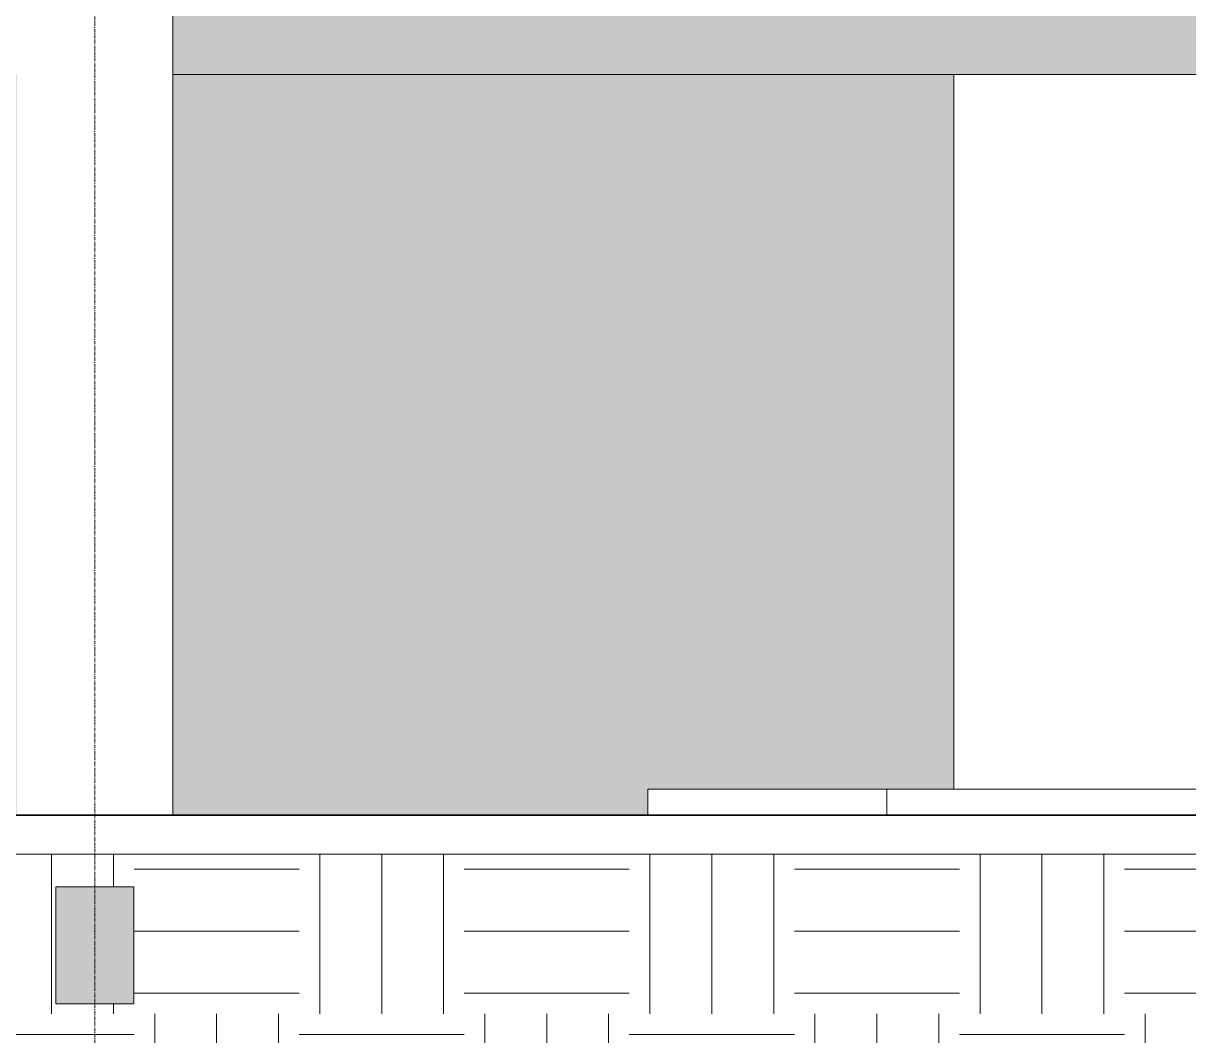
# Model space of a CAD drawing. Header units: millimetres. Extents: x -29259 to 87313, y -139821 to 46728.
# Drawn here: x 2332 to 6815, y -84750 to -80854 of the extents above; entities that cross this region are included whole.
import ezdxf

# ---------------------------------------------------------------- set-up
doc = ezdxf.new("R2010")
doc.units = ezdxf.units.MM
doc.linetypes.add('Centre', pattern=[31.75, 6.35, -4.7625, 15.875, -4.7625])
doc.linetypes.add('Grid Line', pattern=[22.225, 12.7, -3.175, 3.175, -3.175])
for name, color, linetype, lineweight in [('A-DETL-GENF', 92, 'Continuous', 9), ('A-DETL-THIN', 151, 'Continuous', 9), ('A-FLOR', 192, 'Continuous', 9), ('A-FLOR-LEVL', 51, 'Continuous', 9), ('A-WALL', 113, 'Continuous', 18), ('S-BEAM', 12, 'Continuous', 9), ('S-COLS', 52, 'Continuous', 18), ('S-GRID', 8, 'Continuous', 9)]:
    doc.layers.add(name, color=color, linetype=linetype, lineweight=lineweight)

# ---------------------------------------------------------------- blocks, each defined once
blk = doc.blocks.new('Roaster Building_ST_RVT2022_detached_rvt-1-SECTION AA')
at = {"layer": 'S-BEAM', "lineweight": 5}
blk.add_hatch(color=256, dxfattribs=at).paths.add_polyline_path([(5963.6, -725), (6150, -725), (6150, -275), (5850, -275), (5850, -725)])
at = {"layer": 'A-FLOR', "color": 250}
for p, q in [((8128, 100), (8128, 0)), ((8129.4, 100), (9046.7, 100)), ((9046.7, 100), (11817.9, 100)), ((9046.7, 100), (9046.7, 0))]:
    blk.add_line(p, q, dxfattribs=at)
at = {"layer": 'A-FLOR', "color": 90, "lineweight": 35}
blk.add_line((14100, 0), (312, 0), dxfattribs=at)
at = {"layer": 'S-BEAM', "color": 250}
blk.add_line((6300, 2850), (13700, 2850), dxfattribs=at)
at = {"layer": 'S-COLS', "color": 250, "lineweight": 9}
blk.add_line((6300, 0), (6300, 3150), dxfattribs=at)
blk = doc.blocks.new('Roaster Building_ST_RVT2022 _SST__rvt-1-SECTION AA')
at = {"layer": 'S-BEAM', "lineweight": 5}
blk.add_hatch(color=50, dxfattribs=at).paths.add_polyline_path([(6300, 2850), (13700, 2850), (13700, 3150), (6300, 3150), (6300, 3131.1)])
at = {"layer": 'A-FLOR', "color": 90, "lineweight": 35}
blk.add_line((14100, 0), (312, 0), dxfattribs=at)
at = {"layer": 'S-BEAM', "color": 7, "lineweight": 18}
blk.add_line((6300, 2850), (13700, 2850), dxfattribs=at)

msp = doc.modelspace()

# ---------------------------------------------------------------- hatches: boundary and pattern name
at = {"layer": 'A-DETL-GENF'}
h = msp.add_hatch(dxfattribs=at)
h.set_pattern_fill('FP_6', color=55, style=0, pattern_type=2)
h.set_pattern_definition([(0, (5297.8, -76966.47), (635, 635), [635, -635]), (0, (5297.8, -76728.34), (635, 635), [635, -635]), (0, (5297.8, -76490.2), (635, 635), [635, -635]), (90, (5377.2, -76410.84), (-635, 635), [635, -635]), (90, (5615.3, -76410.84), (-635, 635), [635, -635]), (90, (5853.45, -76410.84), (-635, 635), [635, -635])])
h.paths.add_polyline_path([(13753.7, -85185.9), (17393.9, -85185.9), (17393.9, -84501.5), (15556.4, -84501.5), (15556.4, -84651.5), (15256.4, -84651.5), (15256.4, -84051.5), (10907.1, -84051.5), (10907.1, -84501.5), (10607.1, -84501.5), (10607.1, -84051.5), (-3092.9, -84051.5), (-3092.9, -84501.5), (-3492.9, -84501.5), (-3492.9, -84101.5), (-6205.4, -84101.5), (-6205.4, -85185.9), (13008.1, -85185.9)])
h.paths.add_polyline_path([(2570.7, -84626.5), (2457.1, -84626.5), (2457.1, -84176.5), (2757.1, -84176.5), (2757.1, -84626.5)])
at = {"layer": 'A-WALL', "lineweight": 9}
h = msp.add_hatch(color=10, dxfattribs=at)
h.paths.add_polyline_path([(4736.6, -83901.5), (4736.6, -83801.5), (5912.1, -83801.5), (5912.1, -81051.5), (2907.1, -81051.5), (2907.1, -83901.5), (4061.8, -83901.5)])
h.paths.add_polyline_path([(-2780.9, -83901.5), (-1733.4, -83901.5), (-1733.4, -83801.5), (1269.7, -83801.5), (1269.7, -83901.5), (2307.1, -83901.5), (2307.1, -81051.5), (-2792.9, -81051.5), (-2792.9, -83901.5)])
h.paths.add_polyline_path([(-3482.8, -70501.5), (-3482.8, -69976.5), (-3692.9, -69976.5), (-3692.9, -70501.5)])

# ---------------------------------------------------------------- linework, layer by layer
at = {"layer": 'A-DETL-THIN'}
for p, q in [((10607.1, -84051.5), (-3092.9, -84051.5)), ((2457.1, -84626.5), (2457.1, -84176.5)), ((2457.1, -84176.5), (2757.1, -84176.5)), ((2757.1, -84176.5), (2757.1, -84626.5)), ((2757.1, -84626.5), (2457.1, -84626.5))]:
    msp.add_line(p, q, dxfattribs=at)
at = {"layer": 'A-FLOR-LEVL', "linetype": 'Centre'}
msp.add_line((-6606.3, -83901.5), (18373.6, -83901.5), dxfattribs=at)
at = {"layer": 'A-WALL', "lineweight": 9}
msp.add_line((5912.1, -83801.5), (5912.1, -81051.5), dxfattribs=at)
at = {"layer": 'S-GRID', "linetype": 'Grid Line'}
msp.add_line((2607.1, -86911), (2607.1, -58142.7), dxfattribs=at)

# ---------------------------------------------------------------- block references
at = {"lineweight": 5}
for name in ['Roaster Building_ST_RVT2022 _SST__rvt-1-SECTION AA', 'Roaster Building_ST_RVT2022_detached_rvt-1-SECTION AA']:
    msp.add_blockref(name, (-3392.9, -83901.5), dxfattribs=at)

doc.saveas('drawing.dxf')
